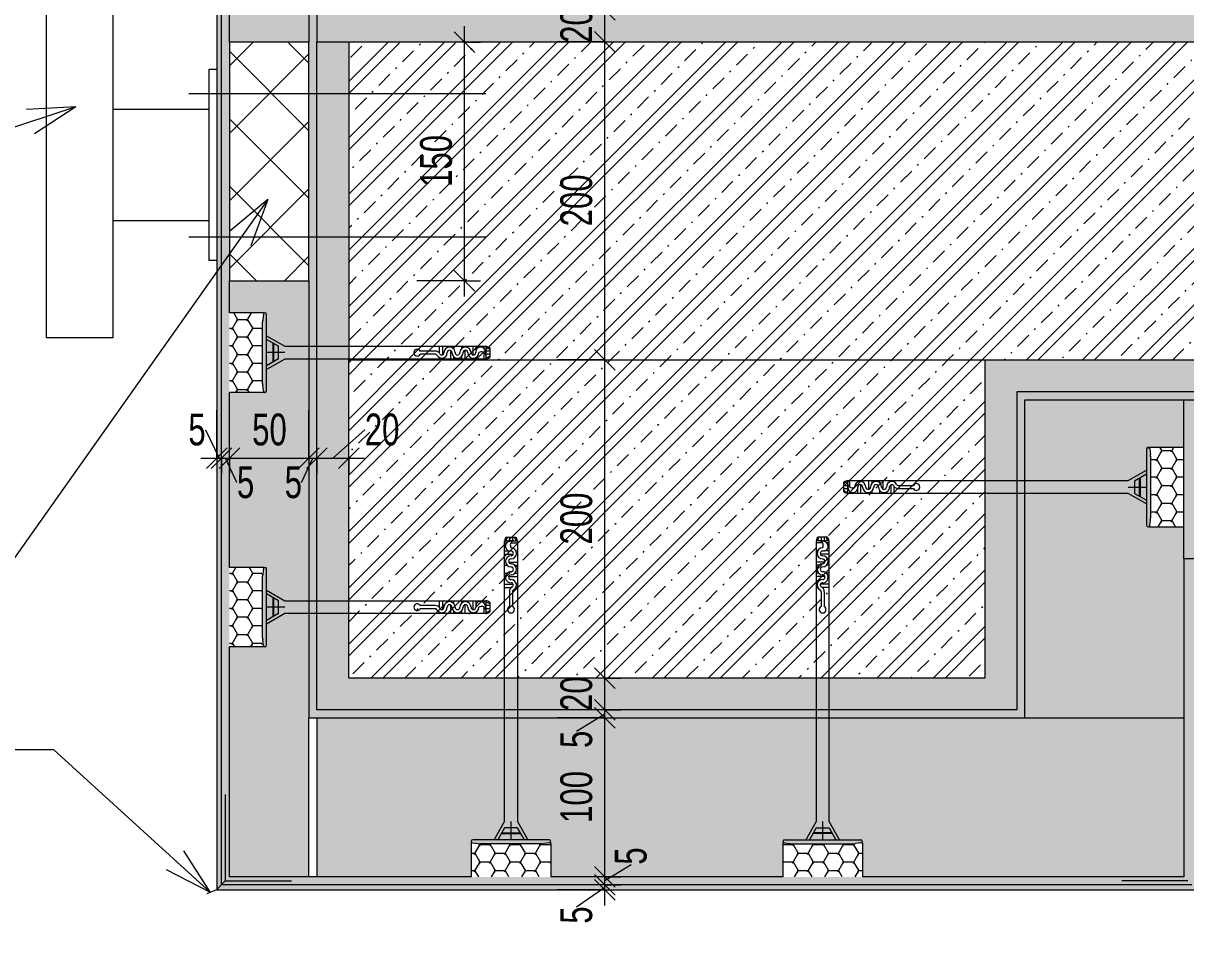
# Model space of a CAD drawing. Header units: millimetres. Extents: x 3925 to 6837, y 3411 to 5969.
# Drawn here: x 4724 to 5455, y 4812 to 5389 of the extents above; entities that cross this region are included whole.
import ezdxf

# ---------------------------------------------------------------- set-up
doc = ezdxf.new("R2010")
doc.units = ezdxf.units.MM
for name, color, linetype, lineweight in [('A-ANNO-DIMS', 211, 'Continuous', 9), ('A-ANNO-DIMS-10', 211, 'Continuous', 9), ('A-DETL', 90, 'Continuous', 18), ('A-DETL-GENF', 92, 'Continuous', 18), ('A-DETL-THIN', 151, 'Continuous', 18), ('G-ANNO-TEXT', 231, 'Continuous', 9)]:
    doc.layers.add(name, color=color, linetype=linetype, lineweight=lineweight)
doc.styles.add('Arial', font='arial.ttf', dxfattribs={"width": 0.7, "height": 20})
doc.styles.add('Tahoma_B_1', font='tahomabd.ttf', dxfattribs={"width": 0.7, "height": 20})
doc.dimstyles.new('Vnitřní_-_průhledné', dxfattribs={"dimscale": 304.8, "dimtxt": 20.405188, "dimasz": 0.042651, "dimexe": 0.032808, "dimexo": 0.0625, "dimgap": 0.006562, "dimtad": 1, "dimdec": 0, "dimrnd": 5, "dimzin": 0, "dimdsep": 46, "dimtxsty": 'Arial', "dimblk1": 'OBLIQUE', "dimblk2": 'OBLIQUE', "dimsah": 1, "dimcen": 0.09, "dimdle": 0.032808, "dimazin": 0, "dimtfac": 1, "dimtdec": 4, "dimtix": 1, "dimtmove": 1, "dimatfit": 3, "dimfxl": 0.098425, "dimfxlon": 1, "dimtvp": 1, "dimtolj": 1, "dimtzin": 0, "dimarcsym": 2})
doc.dimstyles.new('Vnitřní_-_průhledné_1', dxfattribs={"dimscale": 304.8, "dimtxt": 20.405188, "dimasz": 0.042651, "dimexe": 0.032808, "dimexo": 0.0625, "dimgap": 0.006562, "dimtad": 1, "dimdec": 0, "dimrnd": 5, "dimzin": 0, "dimdsep": 46, "dimtxsty": 'Arial', "dimblk1": 'OBLIQUE', "dimblk2": 'OBLIQUE', "dimsah": 1, "dimcen": 0.09, "dimdle": 0.032808, "dimazin": 0, "dimtfac": 1, "dimtdec": 4, "dimtix": 1, "dimtmove": 0, "dimatfit": 3, "dimfxl": 0.098425, "dimfxlon": 1, "dimtvp": 1, "dimtolj": 1, "dimtzin": 0, "dimarcsym": 2})
pattern_1 = [(45, (0, 0), (-17.67767, 17.67767), []), (45, (7.5, 0), (-17.67767, 17.67767), []), (45, (21.4, 0), (-17.67767, 17.67767), [10, -5, 1, -5])]
pattern_2 = [(0, (0, 0), (10, 10), [1, -9]), (0, (5, 5), (10, 10), [1, -9])]
pattern_3 = [(0, (0, 0), (9.525, 5.5), [6.35, -12.7]), (120, (0, 0), (-9.5256397, 5.498892), [6.35, -12.7]), (60, (0, 0), (-0.0006397, 10.998892), [0, -12.7, 6.35, 0])]

# ---------------------------------------------------------------- blocks, each defined once
blk = doc.blocks.new('DIMBLOCK1-Balkon')
at = {"layer": 'A-ANNO-DIMS-10', "lineweight": 18}
for p, q in [((5089.26, 4847.52), (5082.76, 4854.02)), ((5089.26, 4844.52), (5082.76, 4851.02)), ((5089.26, 4847.52), (5095.76, 4841.02)), ((5089.26, 4844.52), (5095.76, 4838.02))]:
    blk.add_line(p, q, dxfattribs=at)
at = {"layer": 'A-ANNO-DIMS-10'}
for p, q in [((5089.26, 4847.52), (5059.26, 4847.52)), ((5071.57, 4833.81), (5089.26, 4846.02)), ((5089.26, 4834.52), (5089.26, 4847.52)), ((5089.26, 4847.52), (5099.26, 4847.52)), ((5089.26, 4844.52), (5059.26, 4844.52)), ((5089.26, 4844.52), (5099.26, 4844.52)), ((5071.57, 4833.81), (5071.57, 4833.81))]:
    blk.add_line(p, q, dxfattribs=at)
at = {"layer": 'A-ANNO-DIMS-10', "color": 0, "insert": (5061.3, 4823.14), "char_height": 20, "width": 12.8082, "attachment_point": 1, "rotation": 90, "line_spacing_factor": 0.941778, "style": 'Arial'}
blk.add_mtext('\\fArial|b0|i0|c238|p34|;\\W.7;5', dxfattribs=at)
blk = doc.blocks.new('_Oblique')
at = {"color": 0, "linetype": 'ByBlock', "lineweight": -2}
blk.add_line((-0.5, -0.5), (0.5, 0.5), dxfattribs=at)
blk = doc.blocks.new('DIMBLOCK2-Balkon')
at = {"layer": 'A-ANNO-DIMS-10', "lineweight": 18}
for p, q in [((5089.26, 4852.52), (5082.76, 4859.02)), ((5089.26, 4847.52), (5082.76, 4854.02)), ((5089.26, 4852.52), (5095.76, 4846.02)), ((5089.26, 4847.52), (5095.76, 4841.02))]:
    blk.add_line(p, q, dxfattribs=at)
at = {"layer": 'A-ANNO-DIMS-10'}
for p, q in [((5105.81, 4860.25), (5089.26, 4850.02)), ((5105.81, 4860.25), (5105.81, 4860.25)), ((5089.26, 4852.52), (5059.26, 4852.52)), ((5089.26, 4847.52), (5059.26, 4847.52)), ((5089.26, 4847.52), (5089.26, 4852.52)), ((5089.26, 4852.52), (5099.26, 4852.52)), ((5089.26, 4847.52), (5099.26, 4847.52))]:
    blk.add_line(p, q, dxfattribs=at)
at = {"layer": 'A-ANNO-DIMS-10', "color": 0, "insert": (5095.54, 4860.25), "char_height": 20, "width": 12.8082, "attachment_point": 1, "rotation": 90, "line_spacing_factor": 0.941778, "style": 'Arial'}
blk.add_mtext('\\fArial|b0|i0|c238|p34|;\\W.7;5', dxfattribs=at)
blk = doc.blocks.new('DIMBLOCK3-Balkon')
at = {"layer": 'A-ANNO-DIMS-10', "lineweight": 18}
for p, q in [((5089.26, 4952.52), (5082.76, 4959.02)), ((5089.26, 4952.52), (5095.76, 4946.02)), ((5089.26, 4852.52), (5082.76, 4859.02)), ((5089.26, 4852.52), (5095.76, 4846.02))]:
    blk.add_line(p, q, dxfattribs=at)
at = {"layer": 'A-ANNO-DIMS-10'}
for p, q in [((5089.26, 4952.52), (5059.26, 4952.52)), ((5089.26, 4852.52), (5089.26, 4952.52)), ((5089.26, 4952.52), (5099.26, 4952.52)), ((5089.26, 4852.52), (5059.26, 4852.52)), ((5089.26, 4852.52), (5099.26, 4852.52))]:
    blk.add_line(p, q, dxfattribs=at)
at = {"layer": 'A-ANNO-DIMS-10', "color": 0, "insert": (5061.3, 4886.51), "char_height": 20, "width": 38.4245, "attachment_point": 1, "rotation": 90, "line_spacing_factor": 0.941778, "style": 'Arial'}
blk.add_mtext('100', dxfattribs=at)
blk = doc.blocks.new('DIMBLOCK4-Balkon')
at = {"layer": 'A-ANNO-DIMS-10', "lineweight": 18}
for p, q in [((5089.26, 4957.52), (5082.76, 4964.02)), ((5089.26, 4952.52), (5082.76, 4959.02)), ((5089.26, 4957.52), (5095.76, 4951.02)), ((5089.26, 4952.52), (5095.76, 4946.02))]:
    blk.add_line(p, q, dxfattribs=at)
at = {"layer": 'A-ANNO-DIMS-10'}
for p, q in [((5089.26, 4957.52), (5059.26, 4957.52)), ((5089.26, 4952.52), (5089.26, 4957.52)), ((5089.26, 4957.52), (5099.26, 4957.52)), ((5089.26, 4952.52), (5059.26, 4952.52)), ((5071.57, 4944.25), (5089.26, 4955.02)), ((5089.26, 4952.52), (5099.26, 4952.52)), ((5071.57, 4944.25), (5071.57, 4944.25))]:
    blk.add_line(p, q, dxfattribs=at)
at = {"layer": 'A-ANNO-DIMS-10', "color": 0, "insert": (5061.3, 4933.58), "char_height": 20, "width": 12.8082, "attachment_point": 1, "rotation": 90, "line_spacing_factor": 0.941778, "style": 'Arial'}
blk.add_mtext('\\fArial|b0|i0|c238|p34|;\\W.7;5', dxfattribs=at)
blk = doc.blocks.new('DIMBLOCK5-Balkon')
at = {"layer": 'A-ANNO-DIMS-10'}
for p, q in [((5089.26, 4977.52), (5059.26, 4977.52)), ((5089.26, 4957.52), (5089.26, 4977.52)), ((5089.26, 4977.52), (5099.26, 4977.52)), ((5089.26, 4957.52), (5059.26, 4957.52)), ((5089.26, 4957.52), (5099.26, 4957.52))]:
    blk.add_line(p, q, dxfattribs=at)
at = {"layer": 'A-ANNO-DIMS-10', "lineweight": 18}
for p, q in [((5089.26, 4977.52), (5082.76, 4984.02)), ((5089.26, 4977.52), (5095.76, 4971.02)), ((5089.26, 4957.52), (5082.76, 4964.02)), ((5089.26, 4957.52), (5095.76, 4951.02))]:
    blk.add_line(p, q, dxfattribs=at)
at = {"layer": 'A-ANNO-DIMS-10', "color": 0, "insert": (5061.3, 4956.85), "char_height": 20, "width": 25.6164, "attachment_point": 1, "rotation": 90, "line_spacing_factor": 0.941778, "style": 'Arial'}
blk.add_mtext('20', dxfattribs=at)
blk = doc.blocks.new('DIMBLOCK6-Balkon')
at = {"layer": 'A-ANNO-DIMS-10', "lineweight": 18}
for p, q in [((5089.26, 5177.52), (5082.76, 5184.02)), ((5089.26, 5177.52), (5095.76, 5171.02)), ((5089.26, 4977.52), (5082.76, 4984.02)), ((5089.26, 4977.52), (5095.76, 4971.02))]:
    blk.add_line(p, q, dxfattribs=at)
at = {"layer": 'A-ANNO-DIMS-10'}
for p, q in [((5089.26, 5177.52), (5059.26, 5177.52)), ((5089.26, 4977.52), (5089.26, 5177.52)), ((5089.26, 5177.52), (5099.26, 5177.52)), ((5089.26, 4977.52), (5059.26, 4977.52)), ((5089.26, 4977.52), (5099.26, 4977.52))]:
    blk.add_line(p, q, dxfattribs=at)
at = {"layer": 'A-ANNO-DIMS-10', "color": 0, "insert": (5061.3, 5061.51), "char_height": 20, "width": 38.4245, "attachment_point": 1, "rotation": 90, "line_spacing_factor": 0.941778, "style": 'Arial'}
blk.add_mtext('200', dxfattribs=at)
blk = doc.blocks.new('DIMBLOCK7-Balkon')
at = {"layer": 'A-ANNO-DIMS-10', "lineweight": 18}
for p, q in [((5089.26, 5377.52), (5082.76, 5384.02)), ((5089.26, 5377.52), (5095.76, 5371.02)), ((5089.26, 5177.52), (5082.76, 5184.02)), ((5089.26, 5177.52), (5095.76, 5171.02))]:
    blk.add_line(p, q, dxfattribs=at)
at = {"layer": 'A-ANNO-DIMS-10'}
for p, q in [((5089.26, 5377.52), (5059.26, 5377.52)), ((5089.26, 5177.52), (5089.26, 5377.52)), ((5089.26, 5377.52), (5099.26, 5377.52)), ((5089.26, 5177.52), (5059.26, 5177.52)), ((5089.26, 5177.52), (5099.26, 5177.52))]:
    blk.add_line(p, q, dxfattribs=at)
at = {"layer": 'A-ANNO-DIMS-10', "color": 0, "insert": (5061.3, 5261.51), "char_height": 20, "width": 38.4245, "attachment_point": 1, "rotation": 90, "line_spacing_factor": 0.941778, "style": 'Arial'}
blk.add_mtext('200', dxfattribs=at)
blk = doc.blocks.new('DIMBLOCK8-Balkon')
at = {"layer": 'A-ANNO-DIMS-10', "lineweight": 18}
for p, q in [((5089.26, 5397.52), (5082.76, 5404.02)), ((5089.26, 5397.52), (5095.76, 5391.02)), ((5089.26, 5377.52), (5082.76, 5384.02)), ((5089.26, 5377.52), (5095.76, 5371.02))]:
    blk.add_line(p, q, dxfattribs=at)
at = {"layer": 'A-ANNO-DIMS-10'}
for p, q in [((5089.26, 5397.52), (5059.26, 5397.52)), ((5089.26, 5377.52), (5089.26, 5397.52)), ((5089.26, 5397.52), (5099.26, 5397.52)), ((5089.26, 5377.52), (5059.26, 5377.52)), ((5089.26, 5377.52), (5099.26, 5377.52))]:
    blk.add_line(p, q, dxfattribs=at)
at = {"layer": 'A-ANNO-DIMS-10', "color": 0, "insert": (5061.3, 5376.85), "char_height": 20, "width": 25.6164, "attachment_point": 1, "rotation": 90, "line_spacing_factor": 0.941778, "style": 'Arial'}
blk.add_mtext('20', dxfattribs=at)
blk = doc.blocks.new('DIMBLOCK11-Balkon')
at = {"layer": 'A-ANNO-DIMS-10'}
for p, q in [((4845.24, 5115.85), (4845.24, 5145.85)), ((4848.24, 5115.85), (4848.24, 5145.85)), ((4838.11, 5133.55), (4846.74, 5115.85)), ((4838.11, 5133.55), (4838.11, 5133.55)), ((4835.24, 5115.85), (4848.24, 5115.85)), ((4845.24, 5115.85), (4845.24, 5105.85)), ((4848.24, 5115.85), (4848.24, 5105.85))]:
    blk.add_line(p, q, dxfattribs=at)
at = {"layer": 'A-ANNO-DIMS-10', "lineweight": 18}
for p, q in [((4845.24, 5115.85), (4851.74, 5122.35)), ((4848.24, 5115.85), (4854.74, 5122.35)), ((4845.24, 5115.85), (4838.74, 5109.35)), ((4848.24, 5115.85), (4841.74, 5109.35))]:
    blk.add_line(p, q, dxfattribs=at)
at = {"layer": 'A-ANNO-DIMS-10', "color": 0, "insert": (4827.44, 5143.82), "char_height": 20, "width": 12.8082, "attachment_point": 1, "line_spacing_factor": 0.941778, "style": 'Arial'}
blk.add_mtext('\\fArial|b0|i0|c238|p34|;\\W.7;5', dxfattribs=at)
blk = doc.blocks.new('DIMBLOCK12-Balkon')
at = {"layer": 'A-ANNO-DIMS-10'}
for p, q in [((4848.24, 5115.85), (4848.24, 5145.85)), ((4853.24, 5115.85), (4853.24, 5145.85)), ((4848.24, 5115.85), (4853.24, 5115.85)), ((4848.24, 5115.85), (4848.24, 5105.85)), ((4857.98, 5100.41), (4850.74, 5115.85)), ((4853.24, 5115.85), (4853.24, 5105.85)), ((4857.98, 5100.41), (4857.98, 5100.41))]:
    blk.add_line(p, q, dxfattribs=at)
at = {"layer": 'A-ANNO-DIMS-10', "lineweight": 18}
for p, q in [((4848.24, 5115.85), (4854.74, 5122.35)), ((4853.24, 5115.85), (4859.74, 5122.35)), ((4848.24, 5115.85), (4841.74, 5109.35)), ((4853.24, 5115.85), (4846.74, 5109.35))]:
    blk.add_line(p, q, dxfattribs=at)
at = {"layer": 'A-ANNO-DIMS-10', "color": 0, "insert": (4857.98, 5110.68), "char_height": 20, "width": 12.8082, "attachment_point": 1, "line_spacing_factor": 0.941778, "style": 'Arial'}
blk.add_mtext('\\fArial|b0|i0|c238|p34|;\\W.7;5', dxfattribs=at)
blk = doc.blocks.new('DIMBLOCK13-Balkon')
at = {"layer": 'A-ANNO-DIMS-10'}
for p, q in [((4853.24, 5115.85), (4853.24, 5145.85)), ((4903.24, 5115.85), (4903.24, 5145.85)), ((4853.24, 5115.85), (4903.24, 5115.85)), ((4853.24, 5115.85), (4853.24, 5105.85)), ((4903.24, 5115.85), (4903.24, 5105.85))]:
    blk.add_line(p, q, dxfattribs=at)
at = {"layer": 'A-ANNO-DIMS-10', "lineweight": 18}
for p, q in [((4853.24, 5115.85), (4859.74, 5122.35)), ((4903.24, 5115.85), (4909.74, 5122.35)), ((4853.24, 5115.85), (4846.74, 5109.35)), ((4903.24, 5115.85), (4896.74, 5109.35))]:
    blk.add_line(p, q, dxfattribs=at)
at = {"layer": 'A-ANNO-DIMS-10', "color": 0, "insert": (4867.57, 5143.82), "char_height": 20, "width": 25.6164, "attachment_point": 1, "line_spacing_factor": 0.941778, "style": 'Arial'}
blk.add_mtext('50', dxfattribs=at)
blk = doc.blocks.new('DIMBLOCK14-Balkon')
at = {"layer": 'A-ANNO-DIMS-10'}
for p, q in [((4903.24, 5115.85), (4903.24, 5145.85)), ((4908.24, 5115.85), (4908.24, 5145.85)), ((4898.66, 5100.41), (4905.74, 5115.85)), ((4903.24, 5115.85), (4908.24, 5115.85)), ((4903.24, 5115.85), (4903.24, 5105.85)), ((4908.24, 5115.85), (4908.24, 5105.85)), ((4898.66, 5100.41), (4898.66, 5100.41))]:
    blk.add_line(p, q, dxfattribs=at)
at = {"layer": 'A-ANNO-DIMS-10', "lineweight": 18}
for p, q in [((4903.24, 5115.85), (4909.74, 5122.35)), ((4908.24, 5115.85), (4914.74, 5122.35)), ((4903.24, 5115.85), (4896.74, 5109.35)), ((4908.24, 5115.85), (4901.74, 5109.35))]:
    blk.add_line(p, q, dxfattribs=at)
at = {"layer": 'A-ANNO-DIMS-10', "color": 0, "insert": (4887.99, 5110.68), "char_height": 20, "width": 12.8082, "attachment_point": 1, "line_spacing_factor": 0.941778, "style": 'Arial'}
blk.add_mtext('\\fArial|b0|i0|c238|p34|;\\W.7;5', dxfattribs=at)
blk = doc.blocks.new('DIMBLOCK15-Balkon')
at = {"layer": 'A-ANNO-DIMS-10'}
for p, q in [((4908.24, 5115.85), (4908.24, 5145.85)), ((4928.24, 5115.85), (4928.24, 5145.85)), ((4938.39, 5133.55), (4918.24, 5115.85)), ((4938.39, 5133.55), (4938.39, 5133.55)), ((4908.24, 5115.85), (4938.24, 5115.85)), ((4908.24, 5115.85), (4908.24, 5105.85)), ((4928.24, 5115.85), (4928.24, 5105.85))]:
    blk.add_line(p, q, dxfattribs=at)
at = {"layer": 'A-ANNO-DIMS-10', "lineweight": 18}
for p, q in [((4908.24, 5115.85), (4914.74, 5122.35)), ((4928.24, 5115.85), (4934.74, 5122.35)), ((4908.24, 5115.85), (4901.74, 5109.35)), ((4928.24, 5115.85), (4921.74, 5109.35))]:
    blk.add_line(p, q, dxfattribs=at)
at = {"layer": 'A-ANNO-DIMS-10', "color": 0, "insert": (4938.39, 5143.82), "char_height": 20, "width": 25.6164, "attachment_point": 1, "line_spacing_factor": 0.941778, "style": 'Arial'}
blk.add_mtext('20', dxfattribs=at)
blk = doc.blocks.new('DIMBLOCK23-Balkon')
at = {"layer": 'A-ANNO-DIMS-10'}
for p, q in [((5001.08, 5217.3), (5001.08, 5387.3)), ((5001.08, 5377.3), (4971.08, 5377.3)), ((5001.08, 5377.3), (5011.08, 5377.3)), ((5001.08, 5227.3), (4971.08, 5227.3)), ((5001.08, 5227.3), (5011.08, 5227.3))]:
    blk.add_line(p, q, dxfattribs=at)
at = {"layer": 'A-ANNO-DIMS-10', "lineweight": 18}
for p, q in [((5001.08, 5377.3), (4994.58, 5383.8)), ((5001.08, 5377.3), (5007.58, 5370.8)), ((5001.08, 5227.3), (4994.58, 5233.8)), ((5001.08, 5227.3), (5007.58, 5220.8))]:
    blk.add_line(p, q, dxfattribs=at)
at = {"layer": 'A-ANNO-DIMS-10', "color": 0, "insert": (4973.11, 5286.29), "char_height": 20, "width": 38.4245, "attachment_point": 1, "rotation": 90, "line_spacing_factor": 0.941778, "style": 'Arial'}
blk.add_mtext('150', dxfattribs=at)

msp = doc.modelspace()

# ---------------------------------------------------------------- hatches: boundary and pattern name
at = {"layer": 'A-DETL-GENF'}
h = msp.add_hatch(dxfattribs=at)
h.set_pattern_fill('FP_2', color=1, style=0, pattern_type=2)
h.set_pattern_definition(pattern_2)
h.paths.add_polyline_path([(5263.89, 5377.52), (5626.75, 5377.52), (5626.29, 5377.71), (5624.64, 5378.98), (5623.36, 5380.64), (5622.57, 5382.57), (5622.31, 5384.77), (5622.57, 5386.71), (5623.36, 5388.64), (5624.64, 5390.3), (5626.29, 5391.57), (5628.22, 5392.37), (5630.29, 5392.64), (5632.36, 5392.37), (5634.29, 5391.57), (5635.95, 5390.3), (5637.22, 5388.64), (5638.02, 5386.71), (5638.27, 5384.48), (5638.02, 5382.57), (5637.22, 5380.64), (5635.95, 5378.98), (5634.29, 5377.71), (5633.83, 5377.52), (6028.24, 5377.52), (6028.24, 5397.52), (4908.24, 5397.52), (4908.24, 5377.52)])
h.paths.add_polyline_path([(4853.24, 5447.52), (5978.24, 5447.52), (5978.24, 5508.55), (5638.03, 5496.67), (5638.29, 5494.64), (5638.02, 5492.57), (5637.14, 5490.53), (5635.95, 5488.98), (5634.29, 5487.71), (5632.36, 5486.91), (5630.29, 5486.64), (5628.22, 5486.91), (5626.29, 5487.71), (5624.64, 5488.98), (5623.36, 5490.64), (5622.57, 5492.57), (5622.29, 5494.64), (5622.49, 5496.13), (4853.24, 5469.27)])
h.paths.add_polyline_path([(5630.29, 5464.05), (5628.22, 5464.32), (5626.29, 5465.12), (5624.64, 5466.39), (5623.36, 5468.05), (5622.57, 5469.98), (5622.29, 5472.05), (5622.57, 5474.12), (5623.36, 5476.05), (5624.64, 5477.71), (5626.29, 5478.98), (5628.22, 5479.78), (5630.29, 5480.05), (5632.36, 5479.78), (5634.29, 5478.98), (5635.95, 5477.71), (5637.22, 5476.05), (5638.02, 5474.12), (5638.29, 5472.05), (5638.02, 5469.98), (5637.22, 5468.05), (5635.95, 5466.39), (5634.29, 5465.12), (5632.36, 5464.32)])
h.paths.add_polyline_path([(5978.24, 5537.52), (6060.78, 5537.52), (6060.78, 5547.52), (5978.24, 5547.52)])
h = msp.add_hatch(dxfattribs=at)
h.set_pattern_fill('FP_2', color=1, style=0, pattern_type=2)
h.set_pattern_definition(pattern_2)
h.paths.add_polyline_path([(5818.24, 4333.23), (5818.24, 5047.52), (5638.24, 5047.52), (5638.29, 5047.13), (5638.1, 5045.68), (5638.29, 5044.52), (5815.24, 5044.52), (5815.24, 4333.23)])
h.paths.add_polyline_path([(4845.24, 4844.52), (5461.24, 4844.52), (5461.24, 5044.52), (5622.33, 5044.52), (5622.48, 5045.68), (5622.29, 5047.52), (5458.24, 5047.52), (5458.24, 4847.52), (4848.24, 4847.52), (4848.24, 5474.12), (4845.24, 5474.01), (4845.24, 4926.57)])
h = msp.add_hatch(dxfattribs=at)
h.set_pattern_fill('FP_2', color=1, style=0, pattern_type=2)
h.set_pattern_definition(pattern_2)
h.paths.add_polyline_path([(5823.24, 4333.23), (5823.24, 5052.52), (5636.16, 5052.52), (5637.22, 5051.13), (5638.02, 5049.2), (5638.29, 5047.52), (5818.24, 5047.52), (5818.24, 4333.23)])
h.paths.add_polyline_path([(5458.24, 4847.52), (5458.24, 5047.52), (5622.34, 5047.52), (5622.57, 5049.2), (5623.39, 5051.16), (5624.28, 5052.52), (5453.24, 5052.52), (5453.24, 4852.52), (4853.24, 4852.52), (4853.24, 5469.27), (4853.06, 5474.26), (4848.24, 5474.01), (4848.24, 4847.52), (5251.22, 4847.52)])
h = msp.add_hatch(dxfattribs=at)
h.set_pattern_fill('FP_3', color=1, style=0, pattern_type=2)
h.set_pattern_definition(pattern_3)
h.paths.add_polyline_path([(5823.24, 4333.23), (6003.24, 4333.23), (6003.24, 5152.52), (5823.24, 5152.52), (5823.24, 4932.52), (5844.11, 4932.52), (5844.11, 4882.52), (5823.24, 4882.52), (5823.24, 4682.52), (5844.11, 4682.52), (5844.11, 4632.52), (5823.24, 4632.52), (5823.24, 4432.52), (5844.11, 4432.52), (5844.11, 4382.52), (5823.24, 4382.52)])
h.paths.add_polyline_path([(5201.22, 4852.52), (5201.22, 4873.39), (5251.22, 4873.39), (5251.22, 4852.52), (5453.24, 4852.52), (5453.24, 5052.52), (5505.26, 5052.52), (5505.26, 5073.39), (5555.26, 5073.39), (5555.26, 5052.52), (5624.43, 5052.52), (5624.64, 5052.79), (5626.29, 5054.06), (5628.22, 5054.86), (5630.29, 5055.13), (5632.36, 5054.86), (5634.29, 5054.06), (5636.16, 5052.52), (5755.26, 5052.52), (5755.26, 5073.39), (5805.26, 5073.39), (5805.26, 5052.52), (5818.24, 5052.52), (5818.24, 5152.52), (5636.57, 5152.52), (5635.95, 5151.72), (5634.29, 5150.45), (5632.36, 5149.65), (5630.29, 5149.37), (5628.22, 5149.65), (5626.29, 5150.45), (5624.64, 5151.72), (5624.02, 5152.52), (5353.24, 5152.52), (5353.24, 4952.52), (4908.24, 4952.52), (4908.24, 4852.52), (5005.26, 4852.52), (5005.26, 4873.39), (5055.26, 4873.39), (5055.26, 4852.52)])
h.paths.add_polyline_path([(4853.24, 4852.52), (4903.24, 4852.52), (4903.24, 5227.3), (4853.24, 5227.3), (4853.24, 5207.14), (4874.11, 5207.14), (4874.11, 5157.14), (4853.24, 5157.14), (4853.24, 5047.14), (4874.11, 5047.14), (4874.11, 4997.14), (4853.24, 4997.14), (4853.24, 4926.57)])
h.paths.add_polyline_path([(5453.24, 5072.62), (5432.36, 5072.62), (5432.36, 5122.62), (5453.24, 5122.62)])
h.paths.add_polyline_path([(5630.29, 5089.37), (5628.22, 5089.65), (5626.29, 5090.45), (5624.64, 5091.72), (5623.36, 5093.37), (5622.57, 5095.3), (5622.29, 5097.37), (5622.57, 5099.44), (5623.36, 5101.37), (5624.64, 5103.03), (5626.29, 5104.3), (5628.22, 5105.1), (5630.29, 5105.37), (5632.36, 5105.1), (5634.29, 5104.3), (5635.95, 5103.03), (5637.22, 5101.37), (5638.02, 5099.44), (5638.29, 5097.37), (5638.02, 5095.3), (5637.22, 5093.37), (5635.95, 5091.72), (5634.29, 5090.45), (5632.36, 5089.65)])
h.paths.add_polyline_path([(4903.24, 5377.3), (4903.24, 5447.52), (4853.24, 5447.52), (4853.24, 5377.3)])
h = msp.add_hatch(dxfattribs=at)
h.set_pattern_fill('FP_2', color=1, style=0, pattern_type=2)
h.set_pattern_definition(pattern_2)
h.paths.add_polyline_path([(6003.24, 4333.23), (6008.24, 4333.23), (6008.24, 5157.52), (5638.27, 5157.52), (5638.29, 5157.37), (5638.02, 5155.3), (5637.22, 5153.37), (5636.57, 5152.52), (6003.24, 5152.52), (6003.24, 4926.57)])
h.paths.add_polyline_path([(4903.24, 4952.52), (5353.24, 4952.52), (5353.24, 5152.52), (5624.02, 5152.52), (5623.36, 5153.37), (5622.55, 5155.43), (5622.29, 5157.52), (5348.24, 5157.52), (5348.24, 4957.52), (4908.24, 4957.52), (4908.24, 5447.52), (4903.24, 5447.52), (4903.24, 5227.3)])
h = msp.add_hatch(dxfattribs=at)
h.set_pattern_fill('FP_4', color=1, style=0, pattern_type=2)
h.set_pattern_definition([(45, (0, 0), (-21.2132, 21.2132), []), (135, (0, 0), (-21.2132, -21.2132), [])])
h.paths.add_polyline_path([(4853.24, 5227.3), (4903.24, 5227.3), (4903.24, 5377.3), (4853.24, 5377.3)])
h = msp.add_hatch(dxfattribs=at)
h.set_pattern_fill('FP_2', color=1, style=0, pattern_type=2)
h.set_pattern_definition(pattern_2)
h.paths.add_polyline_path([(6008.24, 4333.23), (6028.24, 4333.23), (6028.24, 5177.52), (5635.96, 5177.52), (5637.22, 5175.88), (5638.02, 5173.95), (5638.29, 5171.88), (5638.02, 5169.81), (5637.22, 5167.88), (5635.95, 5166.22), (5633.92, 5164.79), (5633.51, 5164.63), (5634.49, 5164.15), (5635.95, 5163.03), (5637.22, 5161.37), (5638.02, 5159.44), (5638.29, 5157.52), (6008.24, 5157.52), (6008.24, 4926.57)])
h.paths.add_polyline_path([(5348.24, 4957.52), (5348.24, 5157.52), (5622.31, 5157.52), (5622.57, 5159.44), (5623.36, 5161.37), (5624.64, 5163.03), (5626.67, 5164.46), (5627.08, 5164.63), (5626.1, 5165.1), (5624.64, 5166.22), (5623.36, 5167.88), (5622.57, 5169.81), (5622.29, 5171.88), (5622.57, 5173.95), (5623.36, 5175.88), (5624.62, 5177.52), (5328.24, 5177.52), (5328.24, 4977.52), (4928.24, 4977.52), (4928.24, 5377.3), (4908.24, 5377.3), (4908.24, 4957.52), (5263.89, 4957.52)])
h = msp.add_hatch(dxfattribs=at)
h.set_pattern_fill('FP_1', style=0, pattern_type=2)
h.set_pattern_definition(pattern_1)
h.paths.add_polyline_path([(4928.24, 5177.52), (5624.64, 5177.54), (5626.29, 5178.81), (5628.22, 5179.61), (5630.29, 5179.88), (5632.36, 5179.61), (5634.29, 5178.81), (5635.96, 5177.52), (6028.24, 5177.52), (6028.24, 5377.52), (5633.83, 5377.52), (5632.36, 5376.91), (5630.29, 5376.64), (5628.22, 5376.91), (5626.75, 5377.52), (4928.24, 5377.52)])
h.paths.add_polyline_path([(5630.29, 5241.64), (5628.22, 5241.91), (5626.29, 5242.71), (5624.64, 5243.98), (5623.36, 5245.64), (5622.57, 5247.57), (5622.29, 5249.64), (5622.57, 5251.71), (5623.36, 5253.64), (5624.64, 5255.3), (5626.29, 5256.57), (5628.22, 5257.37), (5630.29, 5257.64), (5632.36, 5257.37), (5634.29, 5256.57), (5635.95, 5255.3), (5637.22, 5253.64), (5638.02, 5251.71), (5638.29, 5249.64), (5638.02, 5247.57), (5637.22, 5245.64), (5635.95, 5243.98), (5634.29, 5242.71), (5632.36, 5241.91)])
h = msp.add_hatch(dxfattribs=at)
h.set_pattern_fill('FP_3', color=1, style=0, pattern_type=2)
h.set_pattern_definition(pattern_3)
h.paths.add_polyline_path([(4853.24, 5157.14), (4874.11, 5157.14), (4874.11, 5207.14), (4853.24, 5207.14)])
h = msp.add_hatch(dxfattribs=at)
h.set_pattern_fill('FP_1', style=0, pattern_type=2)
h.set_pattern_definition(pattern_1)
h.paths.add_polyline_path([(5328.24, 4977.52), (5328.24, 5177.52), (4928.24, 5177.52), (4928.24, 4977.52), (5263.89, 4977.52)])
h = msp.add_hatch(dxfattribs=at)
h.set_pattern_fill('FP_3', color=1, style=0, pattern_type=2)
h.set_pattern_definition(pattern_3)
h.paths.add_polyline_path([(5432.36, 5072.62), (5453.24, 5072.62), (5453.24, 5122.62), (5432.36, 5122.62)])
h = msp.add_hatch(dxfattribs=at)
h.set_pattern_fill('FP_3', color=1, style=0, pattern_type=2)
h.set_pattern_definition(pattern_3)
h.paths.add_polyline_path([(4853.24, 4997.14), (4874.11, 4997.14), (4874.11, 5047.14), (4853.24, 5047.14)])
h = msp.add_hatch(dxfattribs=at)
h.set_pattern_fill('FP_3', color=1, style=0, pattern_type=2)
h.set_pattern_definition(pattern_3)
h.paths.add_polyline_path([(5005.26, 4873.39), (5005.26, 4852.52), (5055.26, 4852.52), (5055.26, 4873.39)])
h = msp.add_hatch(dxfattribs=at)
h.set_pattern_fill('FP_3', color=1, style=0, pattern_type=2)
h.set_pattern_definition(pattern_3)
h.paths.add_polyline_path([(5201.22, 4873.39), (5201.22, 4852.52), (5251.22, 4852.52), (5251.22, 4873.39)])

# ---------------------------------------------------------------- linework, layer by layer
at = {"layer": 'A-DETL'}
for p, q in [((4738.24, 5191.47), (4738.24, 5948.77)), ((4780.24, 5191.47), (4780.24, 5948.77)), ((4845.24, 5474.01), (4845.24, 4844.52)), ((4848.24, 4847.52), (4848.24, 5474.12)), ((4853.24, 5377.3), (4853.24, 5447.52)), ((4903.24, 5447.52), (4903.24, 5377.3)), ((4908.24, 5397.52), (4908.24, 5377.52)), ((4903.24, 5377.3), (4853.24, 5377.3)), ((4853.24, 5377.3), (4853.24, 5227.3)), ((4903.24, 5227.3), (4903.24, 5377.3)), ((4908.24, 4957.52), (4908.24, 5377.52)), ((4908.24, 5377.52), (5626.75, 5377.52)), ((4928.24, 5377.3), (4908.24, 5377.3)), ((4845.24, 5360), (4840.24, 5360)), ((4840.24, 5360), (4840.24, 5240)), ((4827.83, 5345), (5014.43, 5345)), ((4840.24, 5335), (4780.24, 5335)), ((4840.24, 5265), (4780.24, 5265)), ((4827.83, 5255), (5014.43, 5255)), ((4845.24, 5240), (4840.24, 5240)), ((4853.24, 5207.14), (4853.24, 5227.3)), ((4853.24, 5227.3), (4903.24, 5227.3)), ((4903.24, 5227.3), (4903.24, 4952.52)), ((4874.74, 5207.14), (4853.24, 5207.14)), ((4874.61, 5206.14), (4874.19, 5202.76)), ((4876.61, 5158.14), (4876.61, 5206.14)), ((4874.11, 5162.76), (4874.11, 5201.52)), ((4780.24, 5191.47), (4738.24, 5191.47)), ((4876.61, 5192.78), (4888.11, 5186.14)), ((4884.11, 5186.14), (4876.61, 5190.47)), ((4888.11, 5182.14), (4876.61, 5182.14)), ((4880.49, 5188.23), (4880.49, 5176.05)), ((4880.99, 5187.95), (4880.99, 5176.34)), ((4884.11, 5178.14), (4884.11, 5186.14)), ((4888.11, 5186.14), (5014.43, 5186.14)), ((4982.57, 5183.11), (4973.19, 5183.11)), ((4985.19, 5186.14), (4985.19, 5181.95)), ((4987.19, 5186.14), (4987.19, 5180.71)), ((4992.19, 5183.51), (4992.19, 5178.11)), ((4994.19, 5186.14), (4994.19, 5184.51)), ((4999.19, 5186.14), (4999.19, 5184.61)), ((5001.19, 5183.54), (5001.19, 5178.11)), ((5006.19, 5186.14), (5006.19, 5180.68)), ((5008.19, 5186.14), (5008.19, 5183.34)), ((5013.19, 5186.14), (5013.19, 5184.86)), ((5013.19, 5182.19), (5013.19, 5178.11)), ((5016.93, 5183.11), (5014.15, 5183.11)), ((5014.43, 5186.14), (5014.43, 5178.11)), ((5014.43, 5180.35), (5014.43, 5183.79)), ((5014.43, 5183.79), (5014.43, 5180.35)), ((5016.93, 5185.11), (5016.93, 5179.11)), ((4884.11, 5178.14), (4876.61, 5173.81)), ((4888.11, 5178.11), (4876.61, 5171.5)), ((5014.43, 5178.11), (4888.11, 5178.11)), ((4928.24, 4977.52), (4928.24, 5177.52)), ((4982.72, 5181.11), (4973.19, 5181.11)), ((4985.19, 5179.03), (4985.19, 5178.11)), ((4994.19, 5179.61), (4994.19, 5178.11)), ((4999.19, 5179.71), (4999.19, 5178.11)), ((5008.19, 5178.97), (5008.19, 5178.11)), ((5016.93, 5181.11), (5014.43, 5181.11)), ((5328.24, 5177.52), (5328.24, 4977.52)), ((4874.61, 5158.14), (4874.19, 5161.52)), ((4853.24, 5047.14), (4853.24, 5157.14)), ((4874.74, 5157.14), (4853.24, 5157.14)), ((5622.31, 5157.52), (5348.24, 5157.52)), ((5348.24, 5157.52), (5348.24, 4957.52)), ((5353.24, 4952.52), (5353.24, 5152.52)), ((5353.24, 5152.52), (5624.02, 5152.52)), ((5453.24, 5052.52), (5453.24, 5152.52)), ((5429.86, 5121.62), (5429.86, 5073.62)), ((5431.74, 5122.62), (5453.24, 5122.62)), ((5431.86, 5121.62), (5432.29, 5118.23)), ((5432.36, 5116.99), (5432.36, 5078.24)), ((5242.05, 5093.62), (5242.05, 5101.65)), ((5242.05, 5101.65), (5418.36, 5101.65)), ((5243.28, 5097.57), (5243.28, 5101.65)), ((5248.28, 5100.79), (5248.28, 5101.65)), ((5255.28, 5096.22), (5255.28, 5101.65)), ((5257.28, 5100.05), (5257.28, 5101.65)), ((5262.28, 5100.15), (5262.28, 5101.65)), ((5264.28, 5096.25), (5264.28, 5101.65)), ((5271.28, 5100.73), (5271.28, 5101.65)), ((5418.36, 5101.65), (5429.86, 5108.26)), ((5422.36, 5101.62), (5429.86, 5105.95)), ((5422.36, 5101.62), (5422.36, 5093.62)), ((5425.49, 5091.81), (5425.49, 5103.42)), ((5425.99, 5091.52), (5425.99, 5103.71)), ((5239.55, 5094.65), (5239.55, 5100.65)), ((5239.55, 5098.65), (5242.05, 5098.65)), ((5239.55, 5096.65), (5242.33, 5096.65)), ((5242.05, 5099.41), (5242.05, 5095.97)), ((5242.05, 5095.97), (5242.05, 5099.41)), ((5243.28, 5093.62), (5243.28, 5094.9)), ((5248.28, 5093.62), (5248.28, 5096.42)), ((5250.28, 5093.62), (5250.28, 5099.08)), ((5257.28, 5093.62), (5257.28, 5095.15)), ((5262.28, 5093.62), (5262.28, 5095.25)), ((5269.28, 5093.62), (5269.28, 5099.05)), ((5271.28, 5093.62), (5271.28, 5097.81)), ((5273.75, 5098.64), (5283.28, 5098.64)), ((5273.91, 5096.65), (5283.28, 5096.65)), ((5418.36, 5097.62), (5429.86, 5097.62)), ((5418.36, 5093.62), (5242.05, 5093.62)), ((5429.86, 5086.98), (5418.36, 5093.62)), ((5422.36, 5093.62), (5429.86, 5089.29)), ((5431.74, 5072.62), (5453.24, 5072.62)), ((5431.86, 5073.62), (5432.29, 5077)), ((5027.29, 5066.21), (5033.29, 5066.21)), ((5029.29, 5066.21), (5029.29, 5063.43)), ((5031.29, 5066.21), (5031.29, 5063.71)), ((5229.19, 5066.21), (5223.19, 5066.21)), ((5225.19, 5066.21), (5225.19, 5063.71)), ((5227.19, 5066.21), (5227.19, 5063.43)), ((5026.26, 4887.39), (5026.26, 5063.71)), ((5026.26, 5063.71), (5034.29, 5063.71)), ((5026.26, 5062.47), (5027.54, 5062.47)), ((5032.05, 5063.71), (5028.61, 5063.71)), ((5028.61, 5063.71), (5032.05, 5063.71)), ((5030.21, 5062.47), (5034.29, 5062.47)), ((5034.29, 5063.71), (5034.29, 4887.39)), ((5230.22, 5063.71), (5222.19, 5063.71)), ((5222.19, 5063.71), (5222.19, 4887.39)), ((5226.27, 5062.47), (5222.19, 5062.47)), ((5224.42, 5063.71), (5227.87, 5063.71)), ((5227.87, 5063.71), (5224.42, 5063.71)), ((5230.22, 5062.47), (5228.94, 5062.47)), ((5230.22, 4887.39), (5230.22, 5063.71)), ((5026.26, 5057.47), (5029.06, 5057.47)), ((5026.26, 5055.47), (5031.72, 5055.47)), ((5028.86, 5050.47), (5034.29, 5050.47)), ((5033.43, 5057.47), (5034.29, 5057.47)), ((5223.05, 5057.47), (5222.19, 5057.47)), ((5227.62, 5050.47), (5222.19, 5050.47)), ((5230.22, 5055.47), (5224.76, 5055.47)), ((5230.22, 5057.47), (5227.42, 5057.47)), ((5505.26, 5052.52), (5453.24, 5052.52)), ((5453.24, 5052.52), (5453.24, 4852.52)), ((4874.74, 5047.14), (4853.24, 5047.14)), ((4874.61, 5046.14), (4874.19, 5042.76)), ((4876.61, 4998.14), (4876.61, 5046.14)), ((5026.26, 5048.47), (5027.79, 5048.47)), ((5026.26, 5043.47), (5027.89, 5043.47)), ((5032.69, 5048.47), (5034.29, 5048.47)), ((5032.79, 5043.47), (5034.29, 5043.47)), ((5223.79, 5048.47), (5222.19, 5048.47)), ((5223.69, 5043.47), (5222.19, 5043.47)), ((5230.22, 5043.47), (5228.59, 5043.47)), ((5230.22, 5048.47), (5228.69, 5048.47)), ((4874.11, 5002.76), (4874.11, 5041.52)), ((5026.26, 5036.47), (5031.69, 5036.47)), ((5028.89, 5041.47), (5034.29, 5041.47)), ((5227.58, 5041.47), (5222.19, 5041.47)), ((5230.22, 5036.47), (5224.79, 5036.47)), ((4876.61, 5032.78), (4888.11, 5026.14)), ((4884.11, 5026.14), (4876.61, 5030.47)), ((5026.26, 5034.47), (5030.45, 5034.47)), ((5029.29, 5031.85), (5029.29, 5022.47)), ((5031.29, 5032), (5031.29, 5022.47)), ((5033.37, 5034.47), (5034.29, 5034.47)), ((5223.11, 5034.47), (5222.19, 5034.47)), ((5225.19, 5032), (5225.19, 5022.47)), ((5230.22, 5034.47), (5226.03, 5034.47)), ((5227.19, 5031.85), (5227.19, 5022.47)), ((4888.11, 5022.14), (4876.61, 5022.14)), ((4880.49, 5028.23), (4880.49, 5016.05)), ((4880.99, 5027.95), (4880.99, 5016.34)), ((4884.11, 5018.14), (4884.11, 5026.14)), ((4888.11, 5026.14), (5014.43, 5026.14)), ((4982.57, 5023.11), (4973.19, 5023.11)), ((4985.19, 5026.14), (4985.19, 5021.95)), ((4987.19, 5026.14), (4987.19, 5020.71)), ((4992.19, 5023.51), (4992.19, 5018.11)), ((4994.19, 5026.14), (4994.19, 5024.51)), ((4999.19, 5026.14), (4999.19, 5024.61)), ((5001.19, 5023.54), (5001.19, 5018.11)), ((5006.19, 5026.14), (5006.19, 5020.68)), ((5008.19, 5026.14), (5008.19, 5023.34)), ((5013.19, 5026.14), (5013.19, 5024.86)), ((5013.19, 5022.19), (5013.19, 5018.11)), ((5016.93, 5023.11), (5014.15, 5023.11)), ((5014.43, 5026.14), (5014.43, 5018.11)), ((5014.43, 5020.35), (5014.43, 5023.79)), ((5014.43, 5023.79), (5014.43, 5020.35)), ((5016.93, 5025.11), (5016.93, 5019.11)), ((4884.11, 5018.14), (4876.61, 5013.81)), ((4888.11, 5018.11), (4876.61, 5011.5)), ((5014.43, 5018.11), (4888.11, 5018.11)), ((4982.72, 5021.11), (4973.19, 5021.11)), ((4985.19, 5019.03), (4985.19, 5018.11)), ((4994.19, 5019.61), (4994.19, 5018.11)), ((4999.19, 5019.71), (4999.19, 5018.11)), ((5008.19, 5018.97), (5008.19, 5018.11)), ((5016.93, 5021.11), (5014.43, 5021.11)), ((4874.61, 4998.14), (4874.19, 5001.52)), ((4853.24, 4852.52), (4853.24, 4997.14)), ((4874.74, 4997.14), (4853.24, 4997.14)), ((5328.24, 4977.52), (4928.24, 4977.52)), ((5348.24, 4957.52), (4908.24, 4957.52)), ((4903.24, 4852.52), (4903.24, 4952.52)), ((4903.24, 4952.52), (5353.24, 4952.52)), ((4908.24, 4952.52), (4908.24, 4852.52)), ((5353.24, 4952.52), (5453.24, 4952.52)), ((4850.68, 4904.37), (4850.68, 4849.99)), ((5019.62, 4875.89), (5026.26, 4887.39)), ((5026.26, 4883.39), (5021.93, 4875.89)), ((5034.26, 4883.39), (5026.26, 4883.39)), ((5030.26, 4887.39), (5030.26, 4875.89)), ((5034.26, 4883.39), (5038.59, 4875.89)), ((5034.29, 4887.39), (5040.9, 4875.89)), ((5222.19, 4887.39), (5215.58, 4875.89)), ((5222.22, 4883.39), (5217.89, 4875.89)), ((5222.22, 4883.39), (5230.22, 4883.39)), ((5226.22, 4887.39), (5226.22, 4875.89)), ((5236.86, 4875.89), (5230.22, 4887.39)), ((5230.22, 4883.39), (5234.55, 4875.89)), ((5054.26, 4875.89), (5006.26, 4875.89)), ((5024.16, 4879.77), (5036.35, 4879.77)), ((5024.45, 4880.27), (5036.06, 4880.27)), ((5202.22, 4875.89), (5250.22, 4875.89)), ((5232.31, 4879.77), (5220.13, 4879.77)), ((5232.02, 4880.27), (5220.42, 4880.27)), ((5005.26, 4874.02), (5005.26, 4852.52)), ((5006.26, 4873.89), (5009.64, 4873.47)), ((5049.63, 4873.39), (5010.88, 4873.39)), ((5054.26, 4873.89), (5050.87, 4873.47)), ((5055.26, 4874.02), (5055.26, 4852.52)), ((5201.22, 4874.02), (5201.22, 4852.52)), ((5202.22, 4873.89), (5205.6, 4873.47)), ((5206.84, 4873.39), (5245.6, 4873.39)), ((5250.22, 4873.89), (5246.84, 4873.47)), ((5251.22, 4874.02), (5251.22, 4852.52)), ((4850.68, 4849.99), (4845.21, 4844.52)), ((5458.24, 4847.52), (4848.24, 4847.52)), ((4850.68, 4849.99), (4892.21, 4849.99)), ((5005.26, 4852.52), (4853.24, 4852.52)), ((5201.22, 4852.52), (5055.26, 4852.52)), ((5453.24, 4852.52), (5251.22, 4852.52)), ((5455.79, 4849.99), (5414.26, 4849.99)), ((4845.21, 4844.52), (4839.03, 4842.02)), ((4845.24, 4844.52), (5461.24, 4844.52))]:
    msp.add_line(p, q, dxfattribs=at)
for centre, radius, start, end in [((4875.61, 5206.14), 1, 0, 180), ((4884.11, 5201.52), 10, 172.87498, 180), ((4971.32, 5182.11), 2.12, 28.08312, 331.91688), ((4982.8, 5180.08), 3.03, 25.14722, 94.46745), ((4986.77, 5182.02), 3.38, 206.35902, 1.74611), ((4986.77, 5182.02), 1.38, 208.14932, 2.71411), ((4991.64, 5182.11), 3.5, 0, 180.36755), ((4991.64, 5182.11), 3.5, 0, 180.36755), ((4991.64, 5182.11), 3.5, 0, 180.36755), ((4991.64, 5182.11), 1.5, 0, 179.44114), ((4996.64, 5182.11), 3.5, 180, 0), ((4996.64, 5182.11), 1.5, 180, 0), ((5001.64, 5182.11), 3.5, 0, 180), ((5001.64, 5182.11), 1.5, 0, 180), ((5006.64, 5182.11), 3.5, 180, 0), ((5006.64, 5182.11), 1.5, 180, 0), ((5011.15, 5182.61), 3.04, 9.50186, 189.41044), ((5011.73, 5179.52), 3.04, 27.80146, 121.50954), ((5014.01, 5181.45), 4.68, 51.49117, 84.90523), ((5014.78, 5182.37), 2.76, 39.04474, 97.35287), ((4982.8, 5180.08), 1.03, 25.14722, 94.46745), ((5014.78, 5181.85), 2.76, 262.64713, 320.95526), ((5014.01, 5182.77), 4.68, 275.09494, 308.50883), ((4884.11, 5162.76), 10, 180, 187.12502), ((4875.61, 5158.14), 1, 180, 0), ((5430.86, 5121.62), 1, 0, 180), ((5422.36, 5116.99), 10, 360, 7.12502), ((5242.47, 5096.98), 4.68, 95.09494, 128.50883), ((5241.7, 5097.91), 2.76, 82.64713, 140.95526), ((5241.7, 5097.39), 2.76, 219.04474, 277.35287), ((5242.47, 5098.31), 4.68, 231.49117, 264.90523), ((5244.74, 5100.24), 3.04, 207.80146, 301.50954), ((5245.33, 5097.15), 3.04, 189.50186, 9.41044), ((5249.83, 5097.65), 3.5, 360, 180), ((5249.83, 5097.65), 1.5, 0, 180), ((5254.83, 5097.65), 3.5, 180, 0), ((5254.83, 5097.65), 1.5, 180, 0), ((5259.83, 5097.65), 3.5, 0, 180), ((5259.83, 5097.65), 1.5, 0, 180), ((5264.83, 5097.65), 3.5, 180, 0.36755), ((5264.83, 5097.65), 3.5, 180, 0.36755), ((5264.83, 5097.65), 3.5, 180, 0.36755), ((5264.83, 5097.65), 1.5, 180, 359.44114), ((5269.71, 5097.74), 3.38, 26.35902, 181.74611), ((5269.71, 5097.74), 1.38, 28.14932, 182.71411), ((5273.67, 5099.68), 3.03, 205.14722, 274.46745), ((5273.67, 5099.68), 1.03, 205.14722, 274.46745), ((5285.15, 5097.65), 2.12, 208.08312, 151.91688), ((5430.86, 5073.62), 1, 180, 0), ((5422.36, 5078.24), 10, 352.87498, 360), ((5030.95, 5063.29), 4.68, 141.49117, 174.90523), ((5030.03, 5064.06), 2.76, 129.04474, 187.35287), ((5030.55, 5064.06), 2.76, 352.64713, 50.95526), ((5029.62, 5063.29), 4.68, 5.09494, 38.50883), ((5226.85, 5063.29), 4.68, 141.49117, 174.90506), ((5225.93, 5064.06), 2.76, 129.04474, 187.35287), ((5226.45, 5064.06), 2.76, 352.64713, 50.95526), ((5225.52, 5063.29), 4.68, 5.09477, 38.50883), ((5029.79, 5060.43), 3.04, 99.50186, 279.41044), ((5032.88, 5061.02), 3.04, 117.80146, 211.50954), ((5030.29, 5055.93), 3.5, 270, 90), ((5226.19, 5055.93), 3.5, 90, 270), ((5223.59, 5061.02), 3.04, 328.49046, 62.19854), ((5226.69, 5060.43), 3.04, 260.58956, 80.49814), ((5030.29, 5050.93), 3.5, 90, 270), ((5030.29, 5050.93), 1.5, 90, 270), ((5030.29, 5055.93), 1.5, 270, 90), ((5226.19, 5055.93), 1.5, 90, 270), ((5226.19, 5050.93), 3.5, 270, 90), ((5226.19, 5050.93), 1.5, 270, 90), ((4875.61, 5046.14), 1, 0, 180), ((5030.29, 5040.93), 3.5, 90, 270.36755), ((5030.29, 5040.93), 3.5, 90, 270.36755), ((5030.29, 5040.93), 3.5, 90, 270.36755), ((5030.29, 5045.93), 3.5, 270, 90), ((5030.29, 5045.93), 1.5, 270, 90), ((5226.19, 5045.93), 3.5, 90, 270), ((5226.19, 5045.93), 1.5, 90, 270), ((5226.19, 5040.93), 3.5, 269.63245, 90), ((5226.19, 5040.93), 3.5, 269.63245, 90), ((5226.19, 5040.93), 3.5, 269.63245, 90), ((4884.11, 5041.52), 10, 172.87498, 180), ((5030.29, 5040.93), 1.5, 90, 269.44114), ((5030.38, 5036.05), 3.38, 296.35902, 91.74611), ((5030.38, 5036.05), 1.38, 298.14932, 92.71411), ((5226.1, 5036.05), 3.38, 88.25389, 243.64098), ((5226.1, 5036.05), 1.38, 87.28589, 241.85068), ((5226.19, 5040.93), 1.5, 270.55886, 90), ((5032.32, 5032.08), 3.03, 115.14722, 184.46745), ((5032.32, 5032.08), 1.03, 115.14722, 184.46745), ((5224.16, 5032.08), 1.03, 355.53255, 64.85278), ((5224.16, 5032.08), 3.03, 355.53255, 64.85278), ((4971.32, 5022.11), 2.12, 28.08312, 331.91688), ((4982.8, 5020.08), 3.03, 25.14722, 94.46745), ((4986.77, 5022.02), 3.38, 206.35902, 1.74611), ((4986.77, 5022.02), 1.38, 208.14932, 2.71411), ((4991.64, 5022.11), 3.5, 0, 180.36755), ((4991.64, 5022.11), 3.5, 0, 180.36755), ((4991.64, 5022.11), 3.5, 0, 180.36755), ((4991.64, 5022.11), 1.5, 0, 179.44114), ((4996.64, 5022.11), 3.5, 180, 0), ((4996.64, 5022.11), 1.5, 180, 0), ((5001.64, 5022.11), 3.5, 0, 180), ((5001.64, 5022.11), 1.5, 0, 180), ((5006.64, 5022.11), 3.5, 180, 0), ((5006.64, 5022.11), 1.5, 180, 0), ((5011.15, 5022.61), 3.04, 9.50186, 189.41044), ((5011.73, 5019.52), 3.04, 27.80146, 121.50954), ((5014.01, 5021.45), 4.68, 51.49117, 84.90523), ((5014.78, 5022.37), 2.76, 39.04474, 97.35287), ((5030.29, 5020.61), 2.12, 118.08312, 61.91688), ((5226.19, 5020.61), 2.12, 118.08312, 61.91688), ((4982.8, 5020.08), 1.03, 25.14722, 94.46745), ((5014.78, 5021.85), 2.76, 262.64713, 320.95526), ((5014.01, 5022.77), 4.68, 275.09494, 308.50883), ((4884.11, 5002.76), 10, 180, 187.12502), ((4875.61, 4998.14), 1, 180, 0), ((5006.26, 4874.89), 1, 90, 270), ((5054.26, 4874.89), 1, 270, 90), ((5202.22, 4874.89), 1, 90, 270), ((5250.22, 4874.89), 1, 270, 90), ((5010.88, 4883.39), 10, 262.87498, 270), ((5049.63, 4883.39), 10, 270, 277.12502), ((5206.84, 4883.39), 10, 262.87498, 270), ((5245.6, 4883.39), 10, 270, 277.12502)]:
    msp.add_arc(centre, radius, start, end, dxfattribs=at)
at = {"layer": 'A-DETL-THIN'}
for p, q in [((4928.24, 5377.52), (4928.24, 5177.52)), ((4928.24, 5177.52), (5624.64, 5177.52))]:
    msp.add_line(p, q, dxfattribs=at)
at = {"layer": 'G-ANNO-TEXT', "color": 10}
for p, q in [((4756.78, 5336.66), (4635.71, 5296.8)), ((4756.78, 5336.66), (4725.77, 5334.92)), ((4756.78, 5336.66), (4730.8, 5319.65)), ((4877.45, 5278.4), (4714.55, 5048.01)), ((4877.45, 5278.4), (4853.57, 5258.54)), ((4877.45, 5278.4), (4866.69, 5249.26)), ((4742.92, 4932.45), (4611.34, 4932.45)), ((4841.33, 4842.85), (4742.92, 4932.45)), ((4841.33, 4842.85), (4824.56, 4868.99)), ((4841.33, 4842.85), (4813.74, 4857.1))]:
    msp.add_line(p, q, dxfattribs=at)

# ---------------------------------------------------------------- texts
at = {"layer": 'G-ANNO-TEXT', "color": 1, "insert": (4429.47, 4976.85), "char_height": 20, "width": 350.1771, "attachment_point": 1, "style": 'Tahoma_B_1', "bg_fill": 3, "box_fill_scale": 1.25, "bg_fill_color": 256, "bg_fill_true_color": 13158600, "bg_fill_transparency": 0}
msp.add_mtext('Podomítkový rohový profil s ', dxfattribs=at)

# ---------------------------------------------------------------- dimensions: what is measured, and where the dimension line sits
at = {"layer": 'A-ANNO-DIMS'}
for base, p1, p2, override, picture, middle in [((5089.26, 5397.52), (5059.26, 5377.52), (5059.26, 5397.52), {"dimpost": '<>', "dimfxl": 20}, 'DIMBLOCK8-Balkon', (5077.05, 5387.52)), ((5001.08, 5377.3), (4971.08, 5227.3), (4971.08, 5377.3), {"dimpost": '<>', "dimfxl": 150}, 'DIMBLOCK23-Balkon', (4988.87, 5302.3)), ((5089.26, 5377.52), (5059.26, 5177.52), (5059.26, 5377.52), {"dimpost": '<>', "dimfxl": 200}, 'DIMBLOCK7-Balkon', (5077.05, 5277.52)), ((5089.26, 5177.52), (5059.26, 4977.52), (5059.26, 5177.52), {"dimpost": '<>', "dimfxl": 200}, 'DIMBLOCK6-Balkon', (5077.05, 5077.52)), ((5089.26, 4977.52), (5059.26, 4957.52), (5059.26, 4977.52), {"dimpost": '<>', "dimfxl": 20}, 'DIMBLOCK5-Balkon', (5077.05, 4967.52)), ((5089.26, 4952.52), (5059.26, 4852.52), (5059.26, 4952.52), {"dimpost": '<>', "dimfxl": 100}, 'DIMBLOCK3-Balkon', (5077.05, 4902.52))]:
    dim = msp.add_linear_dim(base=base, p1=p1, p2=p2, angle=90, dimstyle='Vnitřní_-_průhledné_1', override=override, dxfattribs=at)
    dim.commit()
    dim.dimension.update_dxf_attribs({"geometry": picture, "text_midpoint": middle})
for base, p1, p2, override, picture, middle in [((4848.24, 5115.85), (4845.24, 5145.85), (4848.24, 5145.85), {"dimpost": '<>', "dimfxl": 3}, 'DIMBLOCK11-Balkon', (4833.84, 5130.48)), ((4853.24, 5115.85), (4848.24, 5145.85), (4853.24, 5145.85), {"dimpost": '<>', "dimfxl": 5}, 'DIMBLOCK12-Balkon', (4864.39, 5097.34)), ((4908.24, 5115.85), (4903.24, 5145.85), (4908.24, 5145.85), {"dimpost": '<>', "dimfxl": 5}, 'DIMBLOCK14-Balkon', (4894.39, 5097.34)), ((4928.24, 5115.85), (4908.24, 5145.85), (4928.24, 5145.85), {"dimpost": '<>', "dimfxl": 20}, 'DIMBLOCK15-Balkon', (4951.19, 5130.48))]:
    dim = msp.add_linear_dim(base=base, p1=p1, p2=p2, dimstyle='Vnitřní_-_průhledné', override=override, dxfattribs=at)
    dim.commit()
    dim.dimension.update_dxf_attribs({"geometry": picture, "text_midpoint": middle, "dimtype": 160})
dim = msp.add_linear_dim(base=(4903.24, 5115.85), p1=(4853.24, 5145.85), p2=(4903.24, 5145.85), dimstyle='Vnitřní_-_průhledné_1', override={"dimpost": '<>', "dimfxl": 50}, dxfattribs=at)
dim.commit()
dim.dimension.update_dxf_attribs({"geometry": 'DIMBLOCK13-Balkon', "text_midpoint": (4878.24, 5128.06)})
for base, p1, p2, override, picture, middle in [((5089.26, 4957.52), (5059.26, 4952.52), (5059.26, 4957.52), {"dimpost": '<>', "dimfxl": 5}, 'DIMBLOCK4-Balkon', (5074.63, 4939.98)), ((5089.26, 4852.52), (5059.26, 4847.52), (5059.26, 4852.52), {"dimpost": '<>', "dimfxl": 5}, 'DIMBLOCK2-Balkon', (5108.88, 4866.66)), ((5089.26, 4847.52), (5059.26, 4844.52), (5059.26, 4847.52), {"dimpost": '<>', "dimfxl": 3}, 'DIMBLOCK1-Balkon', (5074.63, 4829.54))]:
    dim = msp.add_linear_dim(base=base, p1=p1, p2=p2, angle=90, dimstyle='Vnitřní_-_průhledné', override=override, dxfattribs=at)
    dim.commit()
    dim.dimension.update_dxf_attribs({"geometry": picture, "text_midpoint": middle, "dimtype": 160, "text_rotation": 90})

doc.saveas('drawing.dxf')
